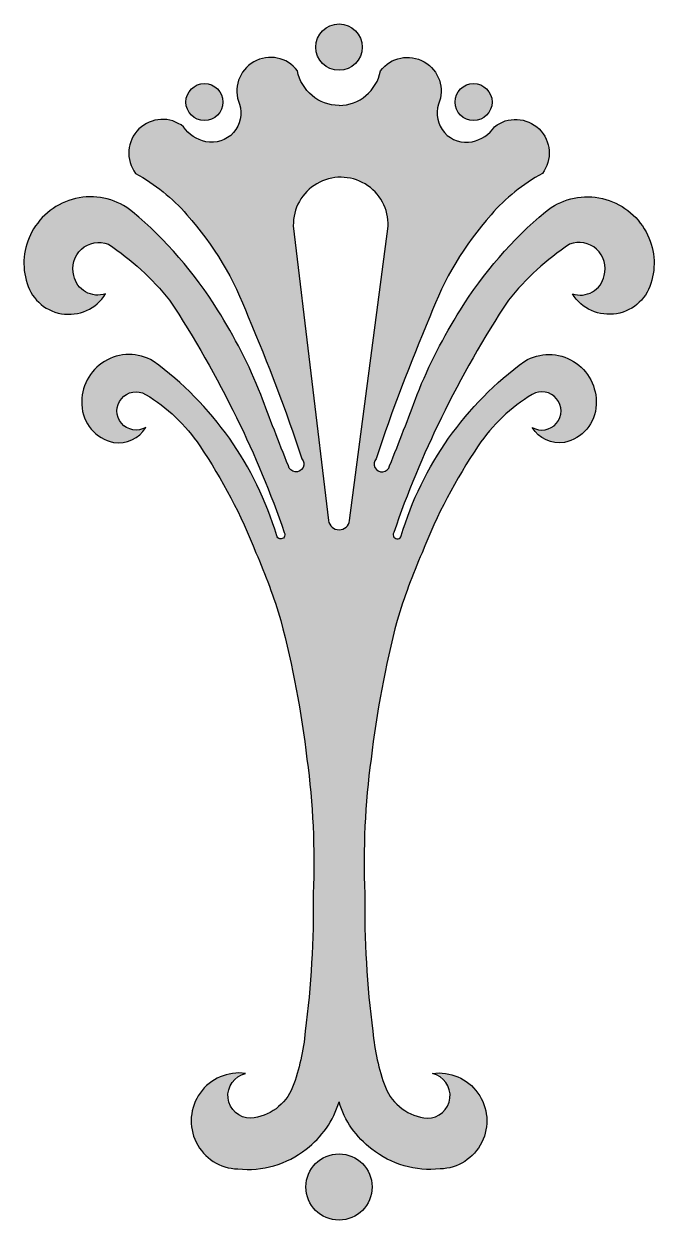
# Model space of a CAD drawing. Header units: inches. Extents: x 10097462.9 to 10097486.7, y 109221759.2 to 109221804.4.
import ezdxf

# ---------------------------------------------------------------- set-up
doc = ezdxf.new("R2010")
doc.units = ezdxf.units.IN
doc.header["$MEASUREMENT"] = 0
doc.layers.get('0').update_dxf_attribs({"color": 5})

msp = doc.modelspace()

# ---------------------------------------------------------------- hatches: boundary and pattern name
h = msp.add_hatch(color=21)
h.dxf.hatch_style = 1
edge = h.paths.add_edge_path()
edge.add_arc((10097474.84, 109221760.495), 1.25, 0, 360)
edge = h.paths.add_edge_path()
edge.add_arc((10097479.922, 109221801.457), 0.699, 0, 360)
edge = h.paths.add_edge_path()
edge.add_arc((10097474.84, 109221803.53), 0.876, 0, 360)
edge = h.paths.add_edge_path()
edge.add_arc((10097469.758, 109221801.457), 0.699, 0, 360)
h = msp.add_hatch(color=21)
h.dxf.hatch_style = 1
edge = h.paths.add_edge_path()
edge.add_arc((10097444.875, 109221772.767), 29.015, -2.3744, 7.6902, ccw=False)
edge.add_arc((10097437.288, 109221771.08), 36.58, -7.3965, 0.7603, ccw=False)
edge.add_arc((10097465.466, 109221767.084), 8.129, 339.6606, 354.9681, ccw=False)
edge.add_arc((10097471.342, 109221764.966), 1.884, 274.8808, 337.9306, ccw=False)
edge.add_arc((10097471.503, 109221763.947), 0.858, 103.0536, 270, ccw=False)
edge.add_arc((10097471.068, 109221762.986), 1.812, 82.3621, 268.449)
edge.add_arc((10097471.39, 109221764.71), 3.554, 264.0136, 308.4148)
edge.add_arc((10097471.55, 109221764.677), 3.43, 306.6506, 343.5195)
edge.add_arc((10097478.129, 109221764.677), 3.43, 196.4805, 233.3494)
edge.add_arc((10097478.289, 109221764.71), 3.554, 231.5852, 275.9864)
edge.add_arc((10097478.611, 109221762.986), 1.812, 271.551, 457.6379)
edge.add_arc((10097478.177, 109221763.947), 0.858, -90, 76.9464, ccw=False)
edge.add_arc((10097478.337, 109221764.966), 1.884, 202.0694, 265.1192, ccw=False)
edge.add_arc((10097484.214, 109221767.084), 8.129, 185.0319, 200.3394, ccw=False)
edge.add_arc((10097512.391, 109221771.08), 36.58, 179.2397, 187.3965, ccw=False)
edge.add_arc((10097504.804, 109221772.767), 29.015, 172.3098, 182.3744, ccw=False)
edge.add_arc((10097514.786, 109221772.057), 39.007, 165.4083, 173.2385, ccw=False)
edge.add_arc((10097498.034, 109221775.628), 21.909, 156.2771, 163.4071, ccw=False)
edge.add_arc((10097496.967, 109221777.014), 20.392, 145.8043, 158.6379, ccw=False)
edge.add_arc((10097485.481, 109221784.866), 6.479, 121.0341, 146.1517, ccw=False)
edge.add_arc((10097482.503, 109221789.794), 0.721, -120.2962, 120.121, ccw=False)
edge.add_arc((10097483.16, 109221789.781), 1.188, 210.8464, 279.2776)
edge.add_arc((10097483.061, 109221790.068), 1.489, 281.2551, 358.5628)
edge.add_arc((10097482.766, 109221790.139), 1.786, 356.535, 480.7096)
edge.add_arc((10097489.299, 109221781.46), 12.64, 126.0853, 163.34)
edge.add_arc((10097477.039, 109221785.116), 0.154, 147.4874, 347.7735, ccw=False)
edge.add_arc((10097510.128, 109221773.975), 35.063, 153.6443, 161.3315, ccw=False)
edge.add_arc((10097514.29, 109221772.186), 39.588, 146.6004, 153.9977, ccw=False)
edge.add_arc((10097489.123, 109221787.672), 10.094, 123.5087, 141.3421, ccw=False)
edge.add_arc((10097483.908, 109221795.17), 0.986, -15.6848, 111.2731, ccw=False)
edge.add_arc((10097483.952, 109221795.091), 0.925, 251.1555, 348.2495, ccw=False)
edge.add_arc((10097485.048, 109221795.086), 1.644, 211.9291, 347.4802)
edge.add_arc((10097484.281, 109221795.372), 2.457, 344.8376, 391.732)
edge.add_arc((10097484.221, 109221795.365), 2.512, 31.1401, 129.0311)
edge.add_arc((10097492.777, 109221785.277), 15.74, 130.0999, 148.0307)
edge.add_arc((10097496.392, 109221782.926), 20.052, 147.8006, 158.0858)
edge.add_arc((10097398.627, 109221819.499), 84.337, 337.86698, 339.82327, ccw=False)
edge.add_arc((10097476.46, 109221787.792), 0.298, 137.599, 346.8465, ccw=False)
edge.add_arc((10097543.154, 109221765.681), 70.536, 156.90723, 161.55955, ccw=False)
edge.add_arc((10097489.696, 109221789.119), 12.182, 144.504, 159.6957, ccw=False)
edge.add_arc((10097486.854, 109221791.382), 8.557, 120.4388, 145.7953, ccw=False)
edge.add_arc((10097481.507, 109221799.53), 1.272, 322.7513, 488.7272)
edge.add_arc((10097479.571, 109221801.31), 1.385, 282.4558, 325.3553, ccw=False)
edge.add_arc((10097479.648, 109221801.039), 1.104, 162.2339, 281.616, ccw=False)
edge.add_arc((10097477.425, 109221801.872), 1.272, 337.0497, 503.0256)
edge.add_arc((10097474.83, 109221802.934), 1.605, 270.3255, 349.3442, ccw=False)
edge.add_arc((10097474.849, 109221802.934), 1.605, 190.6558, 269.6745, ccw=False)
edge.add_arc((10097472.255, 109221801.872), 1.272, 36.9744, 202.9503)
edge.add_arc((10097470.032, 109221801.039), 1.104, -101.616, 17.7661, ccw=False)
edge.add_arc((10097470.108, 109221801.31), 1.385, 214.6447, 257.5442, ccw=False)
edge.add_arc((10097468.173, 109221799.53), 1.272, 51.2728, 217.2487)
edge.add_arc((10097463.771, 109221792.56), 7.066, 41.0953, 61.3387, ccw=False)
edge.add_arc((10097459.983, 109221789.119), 12.182, 20.3043, 41.5815, ccw=False)
edge.add_arc((10097406.525, 109221765.681), 70.536, 18.44045, 23.09277, ccw=False)
edge.add_arc((10097473.219, 109221787.792), 0.298, -166.8465, 42.401, ccw=False)
edge.add_arc((10097551.052, 109221819.499), 84.337, 200.17673, 202.13302, ccw=False)
edge.add_arc((10097453.287, 109221782.926), 20.052, 21.9142, 32.1994)
edge.add_arc((10097456.902, 109221785.277), 15.74, 31.9693, 49.9001)
edge.add_arc((10097465.458, 109221795.365), 2.512, 50.9689, 148.8599)
edge.add_arc((10097465.398, 109221795.372), 2.457, 148.268, 195.1624)
edge.add_arc((10097464.631, 109221795.086), 1.644, 192.5198, 328.0709)
edge.add_arc((10097465.727, 109221795.091), 0.925, 191.7505, 288.8445, ccw=False)
edge.add_arc((10097465.771, 109221795.17), 0.986, 68.7269, 195.6848, ccw=False)
edge.add_arc((10097460.557, 109221787.672), 10.094, 38.6579, 56.4913, ccw=False)
edge.add_arc((10097435.389, 109221772.186), 39.588, 26.0023, 33.3996, ccw=False)
edge.add_arc((10097439.551, 109221773.975), 35.063, 18.6685, 26.3557, ccw=False)
edge.add_arc((10097472.64, 109221785.116), 0.154, -167.7735, 32.5126, ccw=False)
edge.add_arc((10097460.381, 109221781.46), 12.64, 16.66, 53.9147)
edge.add_arc((10097466.913, 109221790.139), 1.786, 59.2904, 183.465)
edge.add_arc((10097466.619, 109221790.068), 1.489, 181.4372, 258.7449)
edge.add_arc((10097466.52, 109221789.781), 1.188, 260.7224, 329.1536)
edge.add_arc((10097467.176, 109221789.794), 0.721, 59.879, 300.2962, ccw=False)
edge.add_arc((10097464.198, 109221784.866), 6.479, 33.8483, 58.9659, ccw=False)
edge.add_arc((10097452.712, 109221777.014), 20.392, 21.3621, 34.1957, ccw=False)
edge.add_arc((10097451.645, 109221775.628), 21.909, 16.5929, 23.7229, ccw=False)
edge.add_arc((10097434.893, 109221772.057), 39.007, 6.7615, 14.5917, ccw=False)
edge = h.paths.add_edge_path(flags=16)
edge.add_line((10097474.443, 109221785.654), (10097473.114, 109221796.786))
edge.add_arc((10097474.905, 109221796.826), 1.792, -1.9808, 181.279, ccw=False)
edge.add_line((10097476.696, 109221796.764), (10097475.242, 109221785.654))
edge.add_arc((10097474.843, 109221785.708), 0.403, 187.7026, 352.2974, ccw=False)

# ---------------------------------------------------------------- linework, layer by layer
at = {"elevation": -0.001}
for points in [[(10097474.84, 109221801.329, -0.359129), (10097473.271, 109221802.637, 0.884538), (10097471.083, 109221801.376, -0.573761), (10097469.809, 109221799.957, -0.189401), (10097468.969, 109221800.522, 0.884538), (10097467.16, 109221798.76, -0.088559), (10097469.096, 109221797.204, -0.093107), (10097471.409, 109221793.346, -0.020302), (10097473.439, 109221787.992, -1.294404), (10097472.929, 109221787.724, -0.008536), (10097471.89, 109221790.409, 0.044908), (10097470.255, 109221793.611, 0.078398), (10097467.04, 109221797.317, 0.455152), (10097463.308, 109221796.664, 0.20752), (10097463.026, 109221794.729, 0.671662), (10097466.026, 109221794.216, -0.450961), (10097464.822, 109221794.903, -0.618564), (10097466.129, 109221796.089, -0.07797), (10097468.439, 109221793.978, -0.032288), (10097470.97, 109221789.541, -0.033554), (10097472.77, 109221785.199, -1.194779), (10097472.49, 109221785.083, 0.164001), (10097467.825, 109221791.674, 0.601898), (10097465.13, 109221790.031, 0.350723), (10097466.328, 109221788.608, 0.307789), (10097467.54, 109221789.171, -1.739356), (10097467.538, 109221790.418, -0.110037), (10097469.579, 109221788.475, -0.056056), (10097471.703, 109221784.442, -0.03112), (10097472.642, 109221781.884, -0.034179), (10097473.629, 109221776.65, -0.043943), (10097473.865, 109221771.565, -0.035606), (10097473.564, 109221766.371, -0.066891), (10097473.088, 109221764.258, -0.282264), (10097471.503, 109221763.089, -0.892114), (10097471.309, 109221764.782, 1.054581), (10097471.019, 109221761.175, 0.196198), (10097473.598, 109221761.925, 0.162273), (10097474.84, 109221763.704, -2.825286)], [(10097474.84, 109221801.329, 0.359129), (10097476.408, 109221802.637, -0.884538), (10097478.596, 109221801.376, 0.573761), (10097479.87, 109221799.957, 0.189401), (10097480.711, 109221800.522, -0.884538), (10097482.519, 109221798.76, 0.088559), (10097480.583, 109221797.204, 0.093107), (10097478.271, 109221793.346, 0.020302), (10097476.24, 109221787.992, 1.294404), (10097476.75, 109221787.724, 0.008536), (10097477.789, 109221790.409, -0.044908), (10097479.424, 109221793.611, -0.078398), (10097482.639, 109221797.317, -0.455152), (10097486.371, 109221796.664, -0.20752), (10097486.653, 109221794.729, -0.671662), (10097483.653, 109221794.216, 0.450961), (10097484.857, 109221794.903, 0.618564), (10097483.55, 109221796.089, 0.07797), (10097481.24, 109221793.978, 0.032288), (10097478.709, 109221789.541, 0.033554), (10097476.91, 109221785.199, 1.194779), (10097477.189, 109221785.083, -0.164001), (10097481.854, 109221791.674, -0.601898), (10097484.549, 109221790.031, -0.350723), (10097483.351, 109221788.608, -0.307789), (10097482.139, 109221789.171, 1.739356), (10097482.141, 109221790.418, 0.110037), (10097480.101, 109221788.475, 0.056056), (10097477.976, 109221784.442, 0.03112), (10097477.037, 109221781.884, 0.034179), (10097476.05, 109221776.65, 0.043943), (10097475.814, 109221771.565, 0.035606), (10097476.116, 109221766.371, 0.066891), (10097476.591, 109221764.258, 0.282264), (10097478.177, 109221763.089, 0.892114), (10097478.37, 109221764.782, -1.054581), (10097478.66, 109221761.175, -0.196198), (10097476.081, 109221761.925, -0.162273), (10097474.84, 109221763.704, 2.825286)], [(10097475.242, 109221785.654), (10097476.696, 109221796.764, 1.028859), (10097473.114, 109221796.786), (10097474.443, 109221785.654, 0.873853), (10097475.242, 109221785.654, -1.619829)]]:
    msp.add_lwpolyline(points, format="xyb", dxfattribs=at)
for centre, radius in [((10097474.84, 109221803.53, -0.001), 0.876), ((10097469.758, 109221801.457, -0.001), 0.699), ((10097479.922, 109221801.457, -0.001), 0.699), ((10097474.84, 109221760.495, -0.001), 1.25)]:
    msp.add_circle(centre, radius)

doc.saveas('drawing.dxf')
